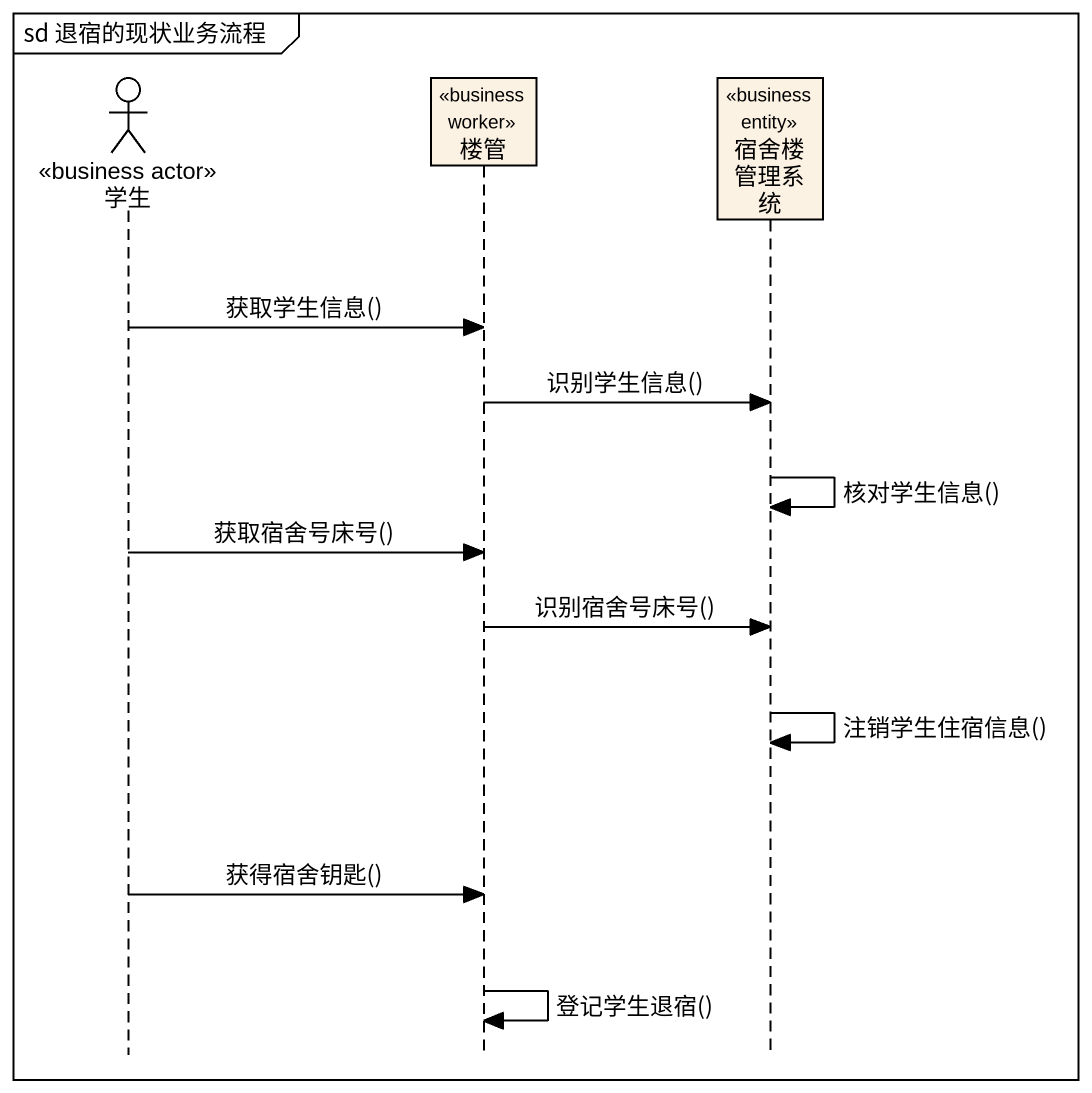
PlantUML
@startuml
mainframe sd 退宿的现状业务流程
hide footbox
actor 学生 <<business actor>>
participant 楼管 <<business worker>>
participant 宿舍楼管理系统 <<business entity>>

学生 -> 楼管 : 获取学生信息()
楼管 -> 宿舍楼管理系统 : 识别学生信息()
宿舍楼管理系统 -> 宿舍楼管理系统 : 核对学生信息()
学生 -> 楼管 : 获取宿舍号床号()
楼管 -> 宿舍楼管理系统 : 识别宿舍号床号()
宿舍楼管理系统 -> 宿舍楼管理系统 : 注销学生住宿信息()
学生 -> 楼管 : 获得宿舍钥匙()
楼管 -> 楼管 : 登记学生退宿()
@enduml
